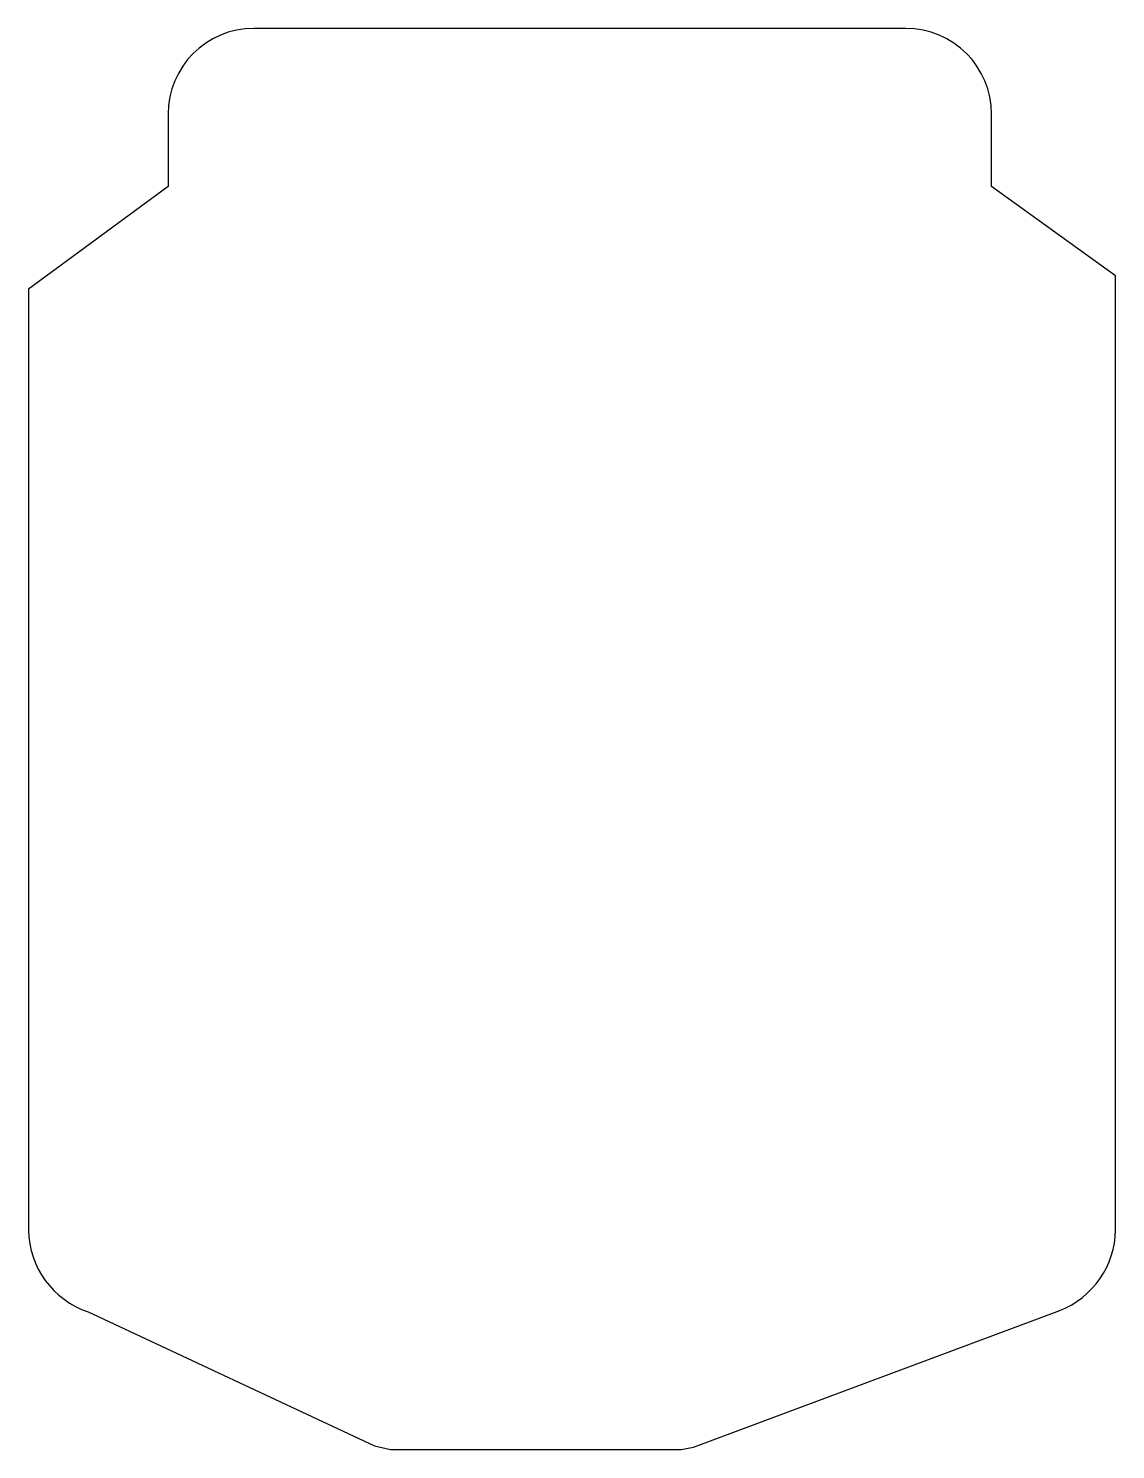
# Model space of a CAD drawing. Extents: x -16 to 22, y -23.9 to 25.8.
import ezdxf

# ---------------------------------------------------------------- set-up
doc = ezdxf.new("R2010")
doc.units = 0
doc.layers.add('DEFAULT', color=18, linetype='CONTINUOUS')

msp = doc.modelspace()

# ---------------------------------------------------------------- linework, layer by layer
at = {"layer": 'DEFAULT'}
for p, q in [((14.637, 25.766), (-8.15, 25.766)), ((-11.15, 22.766), (-11.15, 20.242)), ((17.637, 20.242), (17.637, 22.766)), ((-11.15, 20.242), (-16.029, 16.661)), ((21.971, 17.124), (17.637, 20.242)), ((21.971, -16.215), (21.971, 17.124)), ((-16.029, 16.661), (-16.029, -16.215)), ((-13.942, -19.073), (-3.931, -23.76)), ((7.221, -23.807), (20.02, -19.025)), ((-3.931, -23.76), (-3.379, -23.886)), ((6.781, -23.886), (7.221, -23.807)), ((-3.379, -23.886), (6.781, -23.886))]:
    msp.add_line(p, q, dxfattribs=at)
for centre, radius, start, end in [((-8.15, 22.766), 3, 90, 180), ((14.637, 22.766), 3, 360, 90), ((-12.96, -16.165), 3.07, 180.945, 251.3375), ((18.893, -16.161), 3.078, 291.4896, 358.9941)]:
    msp.add_arc(centre, radius, start, end, dxfattribs=at)

doc.saveas('drawing.dxf')
